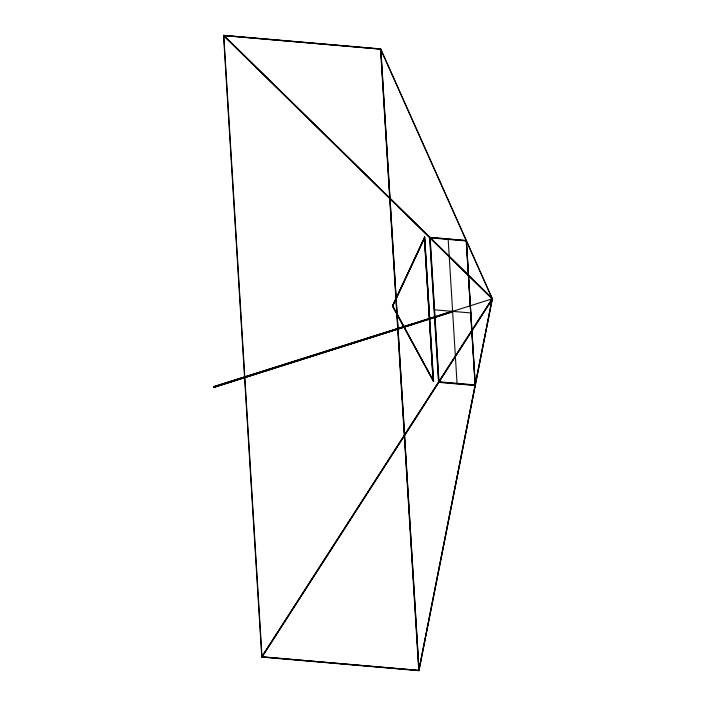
<?xml version="1.0" encoding="UTF-8"?>
<svg xmlns="http://www.w3.org/2000/svg" width="706" height="706" viewBox="0 0 706 706"><rect width="100%" height="100%" fill="white"/><g stroke="black" fill="none" stroke-linecap="round" stroke-linejoin="round"><path stroke-width="1.06" d="M475.067 385.22L491.897 299.953L439.035 382.096M475.297 384.796L492.258 298.859L380.569 49.067L223.987 35.512L429.945 237.34L466.101 240.472M418.985 670.7L492.391 298.77L380.746 48.908L223.537 35.3L261.776 657.092L418.985 670.7L380.746 48.908M392.43 306.166L424.721 236.987L433.608 381.558L392.43 306.166L424.535 238.037L392.721 306.192M424.721 236.987L392.615 306.113L433.608 381.558M261.988 656.28L438.505 382.008L429.636 237.684L223.837 36.015M438.753 381.637L492.038 298.832L429.91 237.957M261.776 657.092L492.391 298.77L223.537 35.3M213.609 386.703L452.837 311.09L452.873 311.708L214.139 387.356L213.609 386.703L452.837 311.09M213.874 387.029L412.816 323.983M452.608 311.372L492.391 298.77M213.644 387.312L452.873 311.708M213.892 387.338L412.834 324.292M424.535 238.037L433.105 380.525L424.35 238.099M434.331 309.793L470.884 312.961M430.139 237.534L491.773 297.932M392.907 306.13L433.299 380.463M466.348 240.861L475.226 385.185L419.037 669.87L380.887 49.605M448.16 239.096L457.056 383.658M452.334 311.046L452.378 311.664M424.535 237.048L433.422 381.611M214.103 386.747L214.139 387.356M475.014 385.494L418.782 670.409L262.2 656.854L438.858 382.361L475.014 385.494M380.516 49.191L223.802 35.627L262.005 656.809L418.72 670.373L380.516 49.191M466.437 240.675L429.883 237.507L438.779 382.078L475.323 385.238L466.437 240.675M466.207 240.958L430.148 237.843L439.008 381.796L475.059 384.911L466.207 240.958"/></g></svg>
